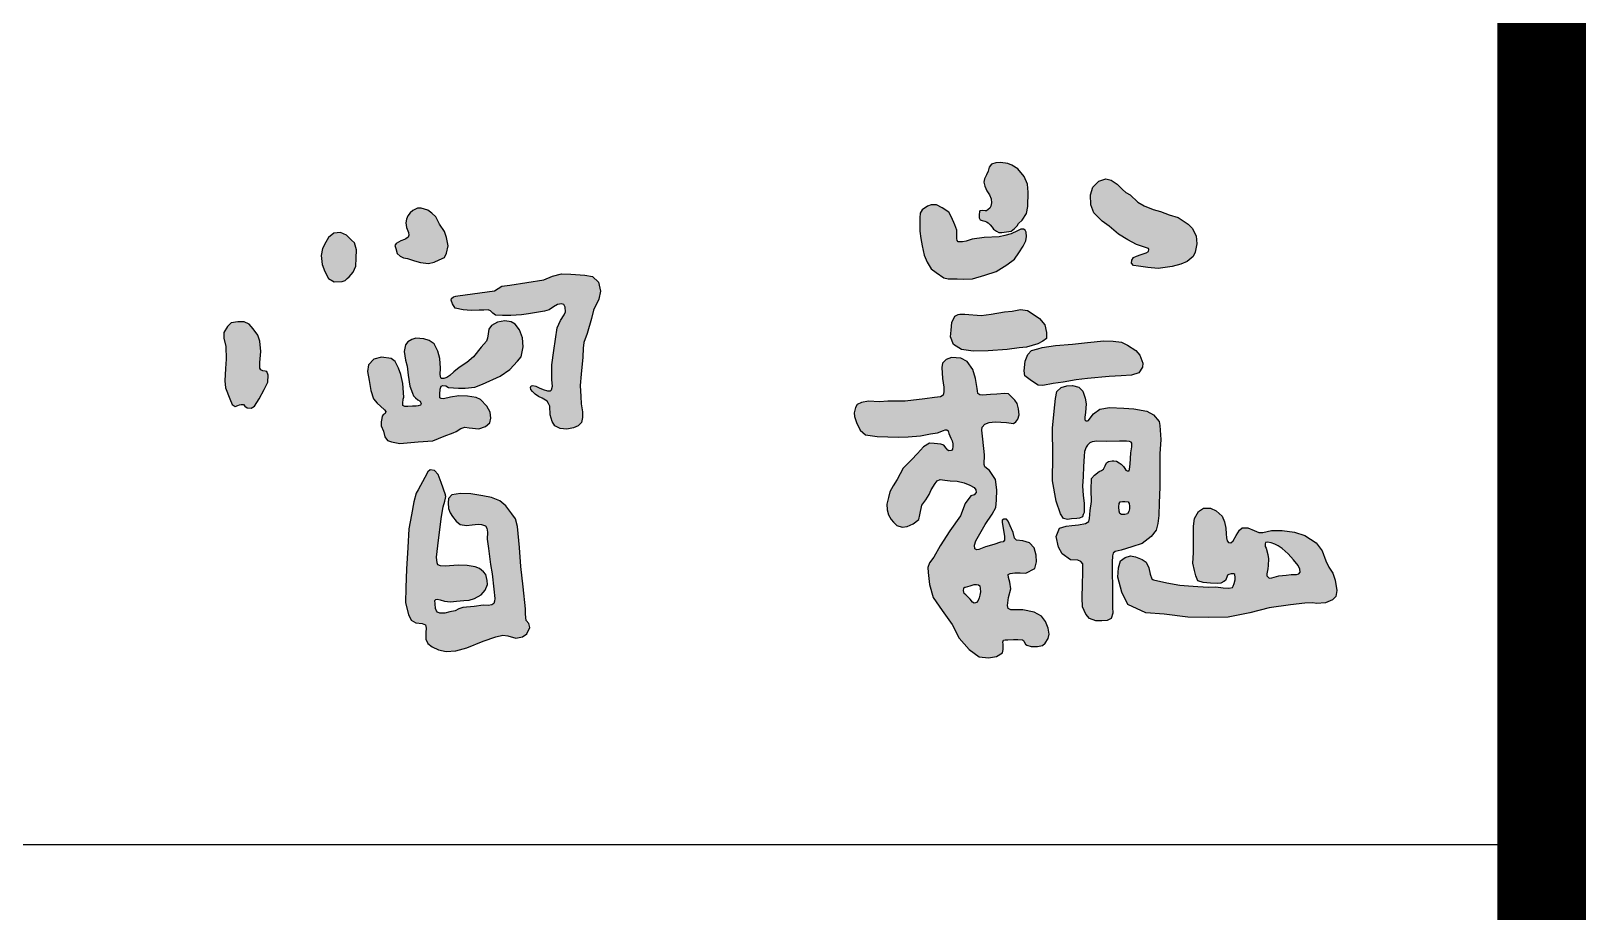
# Model space of a CAD drawing. Extents: x -427546 to -314919, y 698702 to 968782.
# Drawn here: x -355950 to -354196, y 857873 to 858867 of the extents above; entities that cross this region are included whole.
import ezdxf

# ---------------------------------------------------------------- set-up
doc = ezdxf.new("R2010")
doc.units = 0
doc.header["$LTSCALE"] = 1000
doc.header["$MEASUREMENT"] = 0
doc.layers.get('0').update_dxf_attribs({"linetype": 'CONTINUOUS'})
doc.layers.add('PUB_TITLE', color=4, linetype='CONTINUOUS')
doc.layers.add('TWT_TITLE', color=7, linetype='CONTINUOUS')

msp = doc.modelspace()

# ---------------------------------------------------------------- hatches: boundary and pattern name
h = msp.add_hatch(color=7)
h.paths.add_polyline_path([(-354640, 858644.5), (-354644.7, 858649.1), (-354656, 858656.5), (-354666, 858659.6), (-354675.9, 858663.1), (-354684.1, 858665.6), (-354694.3, 858669.8), (-354701.2, 858673.6), (-354710, 858682), (-354715, 858684.5), (-354718.7, 858688.2), (-354724.7, 858693.9), (-354731.6, 858698.6), (-354737.6, 858700), (-354745.4, 858697.6), (-354752, 858690.7), (-354754.7, 858682.2), (-354754.3, 858670.8), (-354750.9, 858661.9), (-354741.5, 858652.2), (-354733.9, 858646.6), (-354723.1, 858637.7), (-354712.8, 858631.3), (-354702.9, 858625.8), (-354693.9, 858623), (-354689.5, 858621.5), (-354689, 858620.2), (-354689.4, 858618), (-354692, 858616.5), (-354697.6, 858614.7), (-354702.8, 858612.8), (-354706.4, 858611.4), (-354708.3, 858608.3), (-354708.4, 858604.8), (-354706.1, 858602.3), (-354700.6, 858601.5), (-354689.9, 858599.9), (-354678.3, 858599), (-354662.7, 858601.3), (-354652.9, 858603.7), (-354645.8, 858606.8), (-354638.9, 858612.3), (-354636.6, 858617.5), (-354634.9, 858626.8), (-354635.7, 858635.8)])
h.paths.add_polyline_path([(-354835.7, 858616.5), (-354830.6, 858624.1), (-354827.9, 858630), (-354827.1, 858635), (-354827.3, 858640), (-354828.5, 858642.1), (-354830.3, 858643.1), (-354833.4, 858643.2), (-354837.3, 858641.4), (-354844.3, 858638.2), (-354851.4, 858636), (-354858, 858634.5), (-354874.6, 858634), (-354888.5, 858631.9), (-354895.1, 858629.7), (-354899.1, 858629.1), (-354904.3, 858628.9), (-354905.4, 858630.4), (-354905.8, 858632.6), (-354905.8, 858634.7), (-354905.7, 858642.1), (-354907.9, 858648.3), (-354911.5, 858656.8), (-354914.8, 858662.4), (-354922.1, 858667.4), (-354928.6, 858670.7), (-354934.6, 858670.7), (-354938.9, 858669.1), (-354944.9, 858665.1), (-354947.1, 858661.4), (-354947.5, 858656.1), (-354947.4, 858641), (-354946.3, 858632.7), (-354944.9, 858624.3), (-354942.5, 858614.1), (-354939.2, 858606), (-354934.6, 858598.6), (-354929.1, 858594.4), (-354920.4, 858588.4), (-354915.3, 858587.1), (-354905.4, 858587.1), (-354898.2, 858586.8), (-354888, 858587.3), (-354874.2, 858591.4), (-354861.1, 858595.7), (-354849.3, 858603), (-354840.5, 858609.3)])
h.paths.add_polyline_path([(-354825.6, 858668.7), (-354825, 858685.2), (-354825.8, 858693.9), (-354829.6, 858702.6), (-354836.9, 858711.3), (-354843.5, 858715.4), (-354847.9, 858717.3), (-354856.4, 858718.5), (-354861.5, 858718.3), (-354866.4, 858716.7), (-354869, 858713.3), (-354870.3, 858708.9), (-354872, 858704.5), (-354874.3, 858700.1), (-354875, 858696.4), (-354874.2, 858691.8), (-354871.9, 858686.5), (-354868.9, 858682.1), (-354866.9, 858677.6), (-354866.5, 858672.9), (-354867.3, 858669.2), (-354868.5, 858666.9), (-354872.1, 858663.9), (-354873.8, 858663.8), (-354876.6, 858664.4), (-354879.6, 858664.1), (-354879.9, 858662.7), (-354880.5, 858660), (-354880.3, 858656.2), (-354879.4, 858653.8), (-354876.9, 858653), (-354874.2, 858652.2), (-354872, 858651.7), (-354870.3, 858650.4), (-354868, 858648.3), (-354865.9, 858645.7), (-354864.2, 858643.4), (-354860.9, 858641.2), (-354858.4, 858639.7), (-354855, 858639.7), (-354849.7, 858640.1), (-354844.4, 858641.2), (-354840.6, 858644.2), (-354837.6, 858647.2), (-354836.1, 858649.6), (-354831.9, 858653.3), (-354827, 858661.1)])
h.paths.add_polyline_path([(-354699.2, 858501), (-354703.5, 858506.3), (-354713.2, 858512.3), (-354719.7, 858515.6), (-354729.2, 858516.8), (-354739.8, 858517.2), (-354758, 858515.3), (-354775, 858513.6), (-354794.3, 858512.1), (-354809.5, 858509.6), (-354814.4, 858508.1), (-354821.4, 858506.5), (-354825.5, 858501.9), (-354828.6, 858494.5), (-354829.8, 858483.4), (-354828.8, 858477.7), (-354821.4, 858472), (-354814, 858467.2), (-354808.7, 858466.8), (-354797.1, 858469), (-354785.7, 858470.8), (-354770.9, 858473.4), (-354758.2, 858474.6), (-354733.9, 858476.9), (-354720.3, 858477.7), (-354708.6, 858478.4), (-354700.2, 858481.2), (-354696, 858487.4), (-354695.6, 858492.2)])
h.paths.add_polyline_path([(-354806.3, 858535.5), (-354812.3, 858542.4), (-354818.5, 858546.6), (-354825.7, 858551.5), (-354833.9, 858552.5), (-354843, 858550.7), (-354851.7, 858549.9), (-354866.7, 858547.3), (-354878.1, 858546), (-354896.7, 858547.5), (-354902.3, 858547.3), (-354904.1, 858546.8), (-354908, 858545), (-354911.3, 858537.8), (-354912.1, 858529.3), (-354912.9, 858521.6), (-354909.3, 858513.1), (-354900.5, 858507.6), (-354887.1, 858505.6), (-354870.3, 858505.8), (-354848.7, 858507.6), (-354835.2, 858509.5), (-354827, 858510.2), (-354814.1, 858513.8), (-354808.7, 858516.9), (-354804.3, 858520), (-354804.5, 858526.7)])
h.paths.add_polyline_path([(-354877.1, 858419.8), (-354874.2, 858423.3), (-354869.1, 858425.2), (-354862.2, 858425.8), (-354849.4, 858425.2), (-354841.6, 858424), (-354839, 858425.8), (-354836.6, 858428.9), (-354835.1, 858433.9), (-354835.9, 858440.5), (-354837.7, 858446.4), (-354840.3, 858450.3), (-354847.5, 858457.3), (-354851.9, 858457.8), (-354860.5, 858457.1), (-354867.7, 858456.7), (-354876.5, 858455.8), (-354879.5, 858456.2), (-354882, 858458), (-354882.4, 858461), (-354882.7, 858463.5), (-354884.5, 858474.7), (-354887.7, 858485.1), (-354894.1, 858493.8), (-354901, 858497.7), (-354911.8, 858498.6), (-354917.8, 858496.1), (-354921.7, 858491.9), (-354922.6, 858487.1), (-354921.9, 858474.7), (-354920.3, 858464.9), (-354920.2, 858459.7), (-354921.2, 858456.1), (-354923.9, 858454.2), (-354930.7, 858453.2), (-354941.8, 858451.9), (-354964, 858449.3), (-354983.4, 858449), (-354992.9, 858448.6), (-355005.3, 858449), (-355013.3, 858447.7), (-355018.2, 858445.6), (-355020, 858442.2), (-355021.5, 858436.2), (-355021, 858431.7), (-355018.9, 858425.1), (-355014.7, 858416.4), (-355008.6, 858411.1), (-354995.4, 858409.3), (-354971.4, 858408.4), (-354960.4, 858408.8), (-354946.7, 858409.9), (-354935.4, 858412.5), (-354927.4, 858413.5), (-354920.7, 858416.2), (-354918.6, 858417), (-354917, 858417), (-354915.4, 858415.8), (-354914.5, 858412.6), (-354912.5, 858407.6), (-354910.7, 858404.6), (-354910, 858401.2), (-354910.3, 858397.9), (-354910.6, 858395.1), (-354911.8, 858393.6), (-354914.6, 858393.2), (-354915.8, 858393.7), (-354917.5, 858396.1), (-354920.3, 858399.5), (-354923.5, 858400.6), (-354931.1, 858401.4), (-354936.4, 858401.7), (-354943.1, 858397.7), (-354950.1, 858390.1), (-354956.7, 858382.9), (-354966.3, 858373.6), (-354972.9, 858360.6), (-354977.6, 858353.8), (-354981.1, 858346.8), (-354982.9, 858340.4), (-354984.6, 858333.1), (-354984.3, 858326.7), (-354982.9, 858321), (-354979.6, 858315.7), (-354977.2, 858312.8), (-354973.2, 858308.9), (-354967.4, 858306.9), (-354961.6, 858307.9), (-354955, 858310.7), (-354948.4, 858315.6), (-354947.3, 858320.9), (-354945.2, 858331.7), (-354940.5, 858338), (-354936.8, 858344), (-354934.4, 858349.1), (-354930.1, 858356.2), (-354927.9, 858359.3), (-354924.4, 858360.6), (-354919.1, 858360.1), (-354913.3, 858359.2), (-354905.1, 858358.9), (-354897.5, 858357.1), (-354890.9, 858354.5), (-354885.9, 858351.6), (-354884.1, 858349.1), (-354883.9, 858346), (-354886, 858343.5), (-354889.8, 858342.2), (-354896.2, 858333.6), (-354901.6, 858319.6), (-354913.4, 858302.9), (-354924.5, 858285.9), (-354931.7, 858273.2), (-354936.3, 858266.8), (-354938.3, 858261.5), (-354937.8, 858255.7), (-354936.5, 858242.2), (-354932.5, 858227.6), (-354922.1, 858213), (-354910.8, 858197), (-354902.9, 858181.7), (-354891.6, 858168.9), (-354880.6, 858160.8), (-354869.9, 858159.4), (-354860.9, 858161.1), (-354854.2, 858165.1), (-354853.3, 858169.1), (-354853.3, 858174.8), (-354853.7, 858177.1), (-354852.8, 858179.4), (-354850.9, 858179.7), (-354847.9, 858180), (-354841.6, 858180.4), (-354836.7, 858180.4), (-354831.6, 858180), (-354830.5, 858179.2), (-354829.7, 858177.4), (-354828.3, 858175.1), (-354826.5, 858173.8), (-354821.7, 858172.4), (-354814.6, 858172.3), (-354809.1, 858173.4), (-354805.9, 858175.9), (-354802.6, 858181.3), (-354801.3, 858186.2), (-354802.6, 858192.9), (-354805.5, 858200.7), (-354810, 858206.5), (-354818.4, 858211.2), (-354831, 858213.6), (-354844.7, 858213.8), (-354847.7, 858215.2), (-354848.6, 858218.7), (-354847.2, 858227.7), (-354844.6, 858237.3), (-354846, 858244.9), (-354847.4, 858250.2), (-354847.7, 858253.4), (-354845.6, 858254.8), (-354840.3, 858255.6), (-354834.1, 858255.3), (-354827.6, 858255.2), (-354817.5, 858260.4), (-354815.7, 858267.8), (-354816, 858275.5), (-354818.3, 858283.7), (-354823.5, 858289.4), (-354831.3, 858291.5), (-354838.4, 858292.2), (-354840.4, 858294.5), (-354842, 858300.9), (-354845.5, 858308.4), (-354847.6, 858313.6), (-354849.6, 858316), (-354852.7, 858316), (-354854.3, 858314.8), (-354854.5, 858312.7), (-354853, 858303.1), (-354851.8, 858296.8), (-354851.8, 858292.5), (-354853.3, 858290.5), (-354856.4, 858289.9), (-354863.9, 858287.6), (-354873.2, 858284.8), (-354880.8, 858281.8), (-354883.1, 858281.5), (-354885.3, 858282.6), (-354885.7, 858286.8), (-354884.1, 858291.5), (-354873.8, 858309.9), (-354865.7, 858321.7), (-354861.5, 858329.2), (-354860.8, 858337.6), (-354860.6, 858349), (-354861.9, 858360.9), (-354868.6, 858371), (-354873.9, 858375.2), (-354874.6, 858377.7), (-354874.3, 858388.6), (-354876.4, 858406.3), (-354877.4, 858416.6)])
h.paths.add_polyline_path([(-354890.6, 858225.6), (-354888, 858222.4), (-354886.2, 858221.4), (-354884.7, 858221.5), (-354883.5, 858222.1), (-354881.5, 858224.2), (-354880.3, 858227.3), (-354879.7, 858230.4), (-354879.1, 858234.1), (-354879.2, 858237.8), (-354879.8, 858240.6), (-354881.1, 858241.8), (-354883.6, 858242.4), (-354885.9, 858242.2), (-354888.2, 858241.7), (-354890.6, 858240.7), (-354895.8, 858239.3), (-354896.5, 858239.1), (-354897.3, 858238.8), (-354897.9, 858237.8), (-354898.2, 858235.6), (-354897.2, 858232.1), (-354895.6, 858230.5)], flags=16)
h.paths.add_polyline_path([(-354676.7, 858371.7), (-354676.4, 858389.8), (-354675.6, 858406.1), (-354676.5, 858421.6), (-354677.3, 858426.1), (-354683.8, 858433.7), (-354691.2, 858438), (-354706, 858440.7), (-354717.1, 858441.4), (-354733.3, 858442.2), (-354744.1, 858440.1), (-354751.5, 858434.9), (-354756.4, 858428.6), (-354757, 858427.4), (-354758, 858427), (-354760.1, 858426.9), (-354761, 858428.1), (-354761, 858431), (-354760.5, 858436.5), (-354759.5, 858446.1), (-354760.9, 858452.4), (-354763.6, 858460.6), (-354768, 858465.1), (-354775.1, 858466.7), (-354781.4, 858466.6), (-354787.7, 858464.7), (-354792.7, 858460.1), (-354794.1, 858452.1), (-354795.8, 858438), (-354797.7, 858418.8), (-354797.2, 858387.5), (-354797.5, 858359.1), (-354793.7, 858336.4), (-354788.8, 858322), (-354785.3, 858316.7), (-354780.8, 858315.5), (-354776.3, 858316.5), (-354770.1, 858316.6), (-354767.1, 858317.2), (-354764, 858318.6), (-354762.9, 858321.4), (-354761.8, 858323.7), (-354761.8, 858327.7), (-354762, 858333.7), (-354762.9, 858343), (-354763.7, 858353.1), (-354763.2, 858364.3), (-354762.6, 858375.4), (-354761.8, 858387), (-354761.5, 858392.4), (-354759.5, 858397.3), (-354758.2, 858399.5), (-354755.4, 858402), (-354752.8, 858403.4), (-354747.8, 858403.9), (-354736.5, 858403.8), (-354721.9, 858404.2), (-354714.2, 858404.2), (-354710.7, 858403.6), (-354708.9, 858402.9), (-354708.3, 858401.8), (-354708.3, 858397.6), (-354709.1, 858390.8), (-354709.9, 858378.2), (-354710.6, 858372.5), (-354711.3, 858370.5), (-354713.4, 858370.4), (-354715.1, 858371.2), (-354716.2, 858373.1), (-354717.5, 858375.3), (-354720.2, 858377.9), (-354722.5, 858379.7), (-354725.6, 858381.5), (-354728.5, 858382), (-354730.5, 858381.8), (-354734.4, 858381.1), (-354736.8, 858379.6), (-354738.1, 858376.2), (-354740.3, 858372.5), (-354742.3, 858370.8), (-354745, 858369.9), (-354750.3, 858365.6), (-354753.8, 858362), (-354754, 858349.1), (-354753.8, 858335.9), (-354755, 858325.8), (-354756, 858316.9), (-354756.8, 858313.2), (-354760.4, 858311.3), (-354768.5, 858309.5), (-354776, 858309), (-354782.3, 858308), (-354789.7, 858305.8), (-354793.4, 858296.4), (-354790.8, 858284.6), (-354786.9, 858277), (-354777.2, 858270.2), (-354769.2, 858269.7), (-354765.7, 858268.4), (-354763.5, 858265.6), (-354763.4, 858261.6), (-354763.4, 858255.6), (-354764, 858242.5), (-354764.2, 858227.3), (-354763.7, 858217.1), (-354760.1, 858208.7), (-354756, 858204), (-354748.6, 858201.4), (-354742, 858201.1), (-354735.8, 858201.5), (-354731.5, 858204), (-354729.5, 858209.8), (-354729.9, 858216.8), (-354729.9, 858227.6), (-354730.1, 858237.6), (-354730.2, 858258.1), (-354730.2, 858267.6), (-354729.9, 858274.5), (-354729.2, 858277.8), (-354727.1, 858279.6), (-354720.1, 858281.2), (-354708.1, 858284.9), (-354696.6, 858288.5), (-354686.2, 858296.3), (-354680.7, 858303.5), (-354678.7, 858311), (-354677.5, 858320.2), (-354677.3, 858334.5), (-354676.6, 858352.2)])
h.paths.add_polyline_path([(-354712.2, 858335.5), (-354711.1, 858333.7), (-354710.8, 858330.8), (-354710.8, 858327.6), (-354711.6, 858324.5), (-354713.1, 858321.9), (-354716, 858321.1), (-354719.7, 858321.1), (-354721.6, 858322.6), (-354722.4, 858325.2), (-354723, 858329.8), (-354722.3, 858333.7), (-354721.2, 858335.6), (-354718.6, 858335.8), (-354716, 858336.1)], flags=16)
h.paths.add_polyline_path([(-354493.5, 858280.1), (-354500.2, 858289.2), (-354512.9, 858297.5), (-354524.5, 858301.5), (-354538.6, 858303.2), (-354550.6, 858303.3), (-354560.3, 858301.1), (-354564.8, 858300.9), (-354570.1, 858303.4), (-354577.3, 858306.2), (-354583.7, 858306.1), (-354586.8, 858303.6), (-354590.4, 858297.6), (-354593.7, 858291.6), (-354596.4, 858289.4), (-354599.1, 858289.5), (-354600.5, 858291.6), (-354601.2, 858294.9), (-354601.6, 858299.6), (-354602.1, 858305.8), (-354603.4, 858313.1), (-354606.3, 858319.5), (-354612.9, 858325.4), (-354619.4, 858328.3), (-354627.1, 858328.6), (-354632.8, 858324.6), (-354637.3, 858316.8), (-354638.6, 858308.2), (-354638.6, 858294.7), (-354638.4, 858277.9), (-354639.3, 858266.5), (-354637.6, 858258.2), (-354635.8, 858252.1), (-354633.7, 858246.6), (-354627.8, 858244.5), (-354619.2, 858243.7), (-354611.6, 858243.6), (-354607.7, 858243.9), (-354604.2, 858245.5), (-354602.4, 858246.9), (-354601.1, 858250.6), (-354600.1, 858252.7), (-354598.8, 858253.7), (-354596, 858254.5), (-354593.2, 858254.3), (-354591.8, 858253.6), (-354591.5, 858250.3), (-354591.7, 858247.4), (-354592.7, 858243.3), (-354593.7, 858240.3), (-354594.6, 858238.8), (-354598.6, 858238.2), (-354605.2, 858238.7), (-354613.3, 858239.6), (-354621.6, 858239.2), (-354633.5, 858240.2), (-354644.2, 858240.6), (-354654.1, 858241.7), (-354668.7, 858244), (-354683.8, 858247.7), (-354684.6, 858247.9), (-354685.7, 858248.5), (-354687.3, 858254), (-354688.9, 858261.2), (-354691.9, 858267.4), (-354696.6, 858270.4), (-354703.9, 858273.5), (-354709.8, 858274.6), (-354715.8, 858272.7), (-354721, 858269), (-354723.1, 858261), (-354724.1, 858250.6), (-354719.5, 858233.7), (-354712.6, 858219.9), (-354692.4, 858210.5), (-354671.5, 858208.9), (-354644.8, 858205.6), (-354621.7, 858204.9), (-354599.5, 858205.6), (-354575, 858210.2), (-354553.2, 858216), (-354529, 858219.3), (-354513, 858221.3), (-354503.8, 858221.7), (-354499.6, 858221), (-354489.5, 858221.7), (-354481.7, 858224.8), (-354478, 858228.9), (-354476.9, 858235.6), (-354478.7, 858247.3), (-354481.5, 858255.1), (-354486, 858262), (-354489.3, 858269)])
h.paths.add_polyline_path([(-354557.5, 858285.3), (-354557.6, 858288), (-354557.2, 858289.6), (-354555.1, 858289.9), (-354551.1, 858289.2), (-354546.9, 858287.8), (-354543.1, 858285.9), (-354538.6, 858282.9), (-354531.9, 858277), (-354525.8, 858270.3), (-354520.6, 858263.7), (-354518.5, 858259.5), (-354518.3, 858256.2), (-354519.7, 858254.2), (-354522.2, 858253.6), (-354528.2, 858253.5), (-354534.1, 858253), (-354542.1, 858252.1), (-354550, 858250), (-354553.2, 858249.3), (-354555.7, 858252), (-354555.7, 858254.5), (-354554.8, 858259.8), (-354554.4, 858263.7), (-354554.1, 858271.4), (-354554.8, 858276.3), (-354556.4, 858283.4)], flags=16)
h = msp.add_hatch(color=7)
h.paths.add_polyline_path([(-355407.7, 858322.2), (-355414.6, 858331.1), (-355421.3, 858336.8), (-355430.6, 858340.5), (-355440.6, 858342.2), (-355454, 858344.6), (-355465.7, 858344.8), (-355475.3, 858343.6), (-355479.2, 858339.5), (-355479.8, 858334.3), (-355479.2, 858328.1), (-355477.5, 858323.2), (-355474.7, 858319.1), (-355470.6, 858313.8), (-355465.9, 858310.1), (-355459, 858308.8), (-355452.6, 858309.8), (-355445.9, 858310.4), (-355442.1, 858310.1), (-355437.6, 858308.4), (-355436, 858305.7), (-355435.2, 858301.2), (-355435.6, 858293.6), (-355434.1, 858283.1), (-355431.7, 858264.8), (-355429.9, 858254.2), (-355427.9, 858237), (-355426.9, 858226.6), (-355427.2, 858223.6), (-355428.2, 858220.7), (-355430.4, 858219.2), (-355434.4, 858218.5), (-355440.3, 858218.8), (-355450.3, 858217.4), (-355463, 858216.4), (-355467.7, 858214.8), (-355471.7, 858212.7), (-355477.6, 858211.3), (-355483.5, 858209.9), (-355489.2, 858209.8), (-355491.7, 858211.1), (-355492.8, 858212.4), (-355493.9, 858215.1), (-355494.4, 858220.4), (-355494.6, 858224.1), (-355493.7, 858225.5), (-355491.9, 858225.8), (-355488.7, 858224.8), (-355483.8, 858223.3), (-355476.8, 858222.9), (-355470.3, 858223.4), (-355461.8, 858224.1), (-355455.9, 858224.5), (-355450, 858226.5), (-355442.4, 858230.8), (-355437.8, 858235.9), (-355435.4, 858242.3), (-355435.5, 858246.8), (-355437.3, 858253.4), (-355439.6, 858256.6), (-355444.4, 858260.4), (-355449, 858262.3), (-355458, 858263.6), (-355468.2, 858264), (-355483, 858263), (-355488.2, 858263.3), (-355491.2, 858264.4), (-355492.2, 858266.7), (-355492.9, 858273.3), (-355491.2, 858286.1), (-355489.3, 858301.2), (-355487.2, 858319.2), (-355485.2, 858329.9), (-355483.5, 858336.4), (-355482.8, 858339.6), (-355482.4, 858341.5), (-355482.6, 858342.6), (-355482.8, 858343.5), (-355487.5, 858357.5), (-355490.8, 858366.3), (-355495.2, 858371.1), (-355499.8, 858371.8), (-355502.6, 858369.6), (-355506.1, 858362.9), (-355513.6, 858349.2), (-355515.7, 858345.3), (-355518.5, 858335.6), (-355521.1, 858321), (-355524, 858305), (-355525.1, 858284), (-355526.5, 858259.6), (-355527.5, 858239), (-355527.8, 858221.5), (-355524.2, 858208.3), (-355521.2, 858201.9), (-355516.2, 858198.9), (-355509.1, 858198.3), (-355505.2, 858196.6), (-355504.5, 858193), (-355504.7, 858188.1), (-355504.7, 858180.5), (-355502.7, 858175.7), (-355497.8, 858171.8), (-355490.5, 858168.7), (-355481.8, 858166.8), (-355470.9, 858167.4), (-355458.7, 858171), (-355440, 858178.4), (-355425.9, 858183.2), (-355418, 858185), (-355412.3, 858184.4), (-355403.4, 858181.8), (-355395.7, 858183.4), (-355390.9, 858186.5), (-355387.6, 858193.7), (-355388.6, 858198.1), (-355391.7, 858201.6), (-355392.3, 858208.7), (-355392.3, 858215), (-355394.8, 858239.8), (-355397.8, 858262.5), (-355399.2, 858284.1), (-355401.5, 858307.7), (-355403.5, 858316.4)])
h.paths.add_polyline_path([(-355432.1, 858436.8), (-355435.8, 858443.5), (-355443.1, 858450.9), (-355448.2, 858453.5), (-355457.8, 858455), (-355467.5, 858455.1), (-355477, 858453.8), (-355485, 858451.9), (-355487.4, 858452.3), (-355489.2, 858453.1), (-355488.9, 858457.1), (-355488.8, 858462.6), (-355487.6, 858466), (-355485.5, 858466.9), (-355482.2, 858466.4), (-355479.2, 858464.6), (-355468, 858464), (-355460.5, 858464), (-355449.4, 858464.9), (-355440.8, 858468.3), (-355421.1, 858477.5), (-355410.2, 858485.1), (-355401.3, 858494.2), (-355397.1, 858499.2), (-355395, 858510.4), (-355395.7, 858520.8), (-355399, 858529.8), (-355404.2, 858536), (-355408.7, 858538.8), (-355415.5, 858539.7), (-355424, 858538.2), (-355430.7, 858534.5), (-355433.7, 858530.6), (-355434.5, 858525.3), (-355435.1, 858520.3), (-355436.2, 858516.8), (-355442.3, 858510.3), (-355450.9, 858499.3), (-355458.7, 858492.7), (-355467.3, 858487.1), (-355473.2, 858482.2), (-355477.9, 858478), (-355481.1, 858475.9), (-355484.4, 858474.7), (-355487.2, 858474.7), (-355487.9, 858475.7), (-355488.7, 858479.2), (-355488.4, 858486.5), (-355488.9, 858497.2), (-355491.4, 858505.6), (-355495.4, 858513.9), (-355501, 858517.7), (-355507.2, 858519.7), (-355516.2, 858520.4), (-355520.7, 858518.9), (-355525.3, 858516.3), (-355527.8, 858512.6), (-355529.4, 858505.2), (-355527.9, 858495.6), (-355525.8, 858488.6), (-355524.7, 858478.7), (-355522.8, 858466), (-355519.7, 858458.1), (-355518.6, 858455.3), (-355516.5, 858452.9), (-355513.7, 858450.7), (-355511.2, 858449), (-355510.1, 858446.2), (-355511, 858444.7), (-355513.6, 858443.8), (-355515.8, 858443.5), (-355519.7, 858443.4), (-355525, 858443.1), (-355528.7, 858443.3), (-355530.6, 858444.2), (-355530.8, 858447), (-355530.3, 858451.6), (-355529.8, 858453.7), (-355530.9, 858469.1), (-355533.1, 858479.1), (-355535.5, 858486.5), (-355539.3, 858493.9), (-355544, 858497.2), (-355554.9, 858498.7), (-355563.6, 858496.5), (-355569.6, 858490.1), (-355570.5, 858482.7), (-355568.9, 858472.4), (-355566.7, 858461.1), (-355563.8, 858451.7), (-355559.8, 858446.8), (-355556, 858443.5), (-355551.6, 858439.5), (-355549.8, 858437.4), (-355550.6, 858435.2), (-355553, 858433.7), (-355554.2, 858432.4), (-355554.6, 858429.7), (-355555.2, 858425.8), (-355555.1, 858421.5), (-355552.7, 858415.2), (-355550.9, 858409.1), (-355548.1, 858404.9), (-355543.4, 858403.3), (-355534, 858401.5), (-355513.4, 858403.2), (-355497.1, 858404.3), (-355484, 858409.6), (-355473.9, 858413.5), (-355470.5, 858415.1), (-355465.3, 858418.3), (-355460.9, 858419.7), (-355455.9, 858419.2), (-355445, 858418.1), (-355437.6, 858420.7), (-355432.7, 858424.6), (-355431.6, 858429.9)])
h.paths.add_polyline_path([(-355307.9, 858573.4), (-355309.9, 858583.3), (-355316.6, 858589.7), (-355325.5, 858591.5), (-355341.1, 858592.4), (-355351.9, 858592.7), (-355362, 858590.4), (-355371.7, 858586), (-355410.2, 858580.2), (-355418.9, 858579.1), (-355427.4, 858573.8), (-355468.8, 858568), (-355470.8, 858567.5), (-355473.5, 858566.8), (-355475.7, 858564.9), (-355476.4, 858563.2), (-355474.6, 858559), (-355471.7, 858554), (-355462.6, 858552.1), (-355453.8, 858551.4), (-355444.5, 858551.7), (-355439.2, 858552), (-355434.6, 858552.3), (-355431.7, 858551.2), (-355429.3, 858548.5), (-355426.1, 858546.3), (-355418.3, 858545.9), (-355409, 858545.9), (-355396.8, 858546.7), (-355389.1, 858547.9), (-355371.1, 858550.6), (-355365.5, 858552.4), (-355360.9, 858555.7), (-355356.1, 858558.2), (-355351.8, 858558.9), (-355349.2, 858558.4), (-355347.7, 858555.2), (-355347.4, 858549.9), (-355348.8, 858546.7), (-355352.8, 858540.1), (-355356.6, 858531.9), (-355360.5, 858506.4), (-355362.8, 858490), (-355362.7, 858473.4), (-355361.8, 858466), (-355363.2, 858462.1), (-355364.3, 858461), (-355367.6, 858460.8), (-355372.6, 858462.3), (-355377, 858464.4), (-355380.6, 858466), (-355384, 858466.9), (-355386.1, 858466.5), (-355386.7, 858464.7), (-355386.2, 858462.3), (-355384.6, 858460), (-355381.4, 858457.1), (-355377.5, 858454.6), (-355373.4, 858452.6), (-355368, 858449.2), (-355366.3, 858446.7), (-355364.9, 858443.7), (-355364.5, 858433.9), (-355362.1, 858426.3), (-355359.2, 858421.3), (-355353.2, 858418.4), (-355345.8, 858417.6), (-355338.1, 858419.2), (-355333.1, 858421.5), (-355329, 858425.2), (-355328, 858430.7), (-355328, 858437), (-355329.7, 858446.3), (-355330, 858454.3), (-355330.5, 858466.9), (-355329.7, 858479.8), (-355327.7, 858498.9), (-355327.2, 858509), (-355326.4, 858515.5), (-355322.7, 858525.4), (-355318, 858542.3), (-355315.7, 858551.8), (-355309.5, 858564.2)])
h.paths.add_polyline_path([(-355479.8, 858624.3), (-355481.4, 858633.7), (-355483.9, 858640.8), (-355489.4, 858648.8), (-355493.7, 858657.3), (-355497.9, 858661.5), (-355502.6, 858664.6), (-355510.1, 858666.9), (-355514.1, 858666.9), (-355519.5, 858664.4), (-355522.4, 858661.9), (-355525, 858658.2), (-355526.8, 858654.4), (-355527.3, 858650.5), (-355526.6, 858645), (-355524.3, 858639.7), (-355523.9, 858636.7), (-355524.8, 858634.2), (-355527.3, 858632.4), (-355528.9, 858631.7), (-355533, 858630.2), (-355538.2, 858627.3), (-355539.8, 858624.7), (-355538.8, 858621.3), (-355537, 858615.7), (-355533.8, 858612.7), (-355530.2, 858611.1), (-355525.5, 858610), (-355517.5, 858607.5), (-355510.7, 858605.8), (-355501.8, 858604.4), (-355495.3, 858605.9), (-355489.6, 858608.5), (-355483.7, 858611.5), (-355481.5, 858616.2)])
h.paths.add_polyline_path([(-355583.3, 858610.6), (-355583.1, 858620), (-355585.3, 858627.8), (-355588.8, 858631), (-355594.5, 858636.5), (-355601.2, 858639.5), (-355608.5, 858638.6), (-355614.7, 858634), (-355617.7, 858628.5), (-355621.6, 858621.4), (-355623, 858613.6), (-355621.8, 858603.3), (-355618.9, 858595.5), (-355614.7, 858587.5), (-355608.3, 858583.8), (-355599.1, 858584.1), (-355596, 858585.4), (-355593.5, 858587.7), (-355591.4, 858589.6), (-355587, 858594.8), (-355584, 858601.5)])
h.paths.add_polyline_path([(-355691.1, 858484.7), (-355692.2, 858486.4), (-355692.2, 858490.7), (-355692, 858492.9), (-355691, 858505.3), (-355692, 858517), (-355694.4, 858523.5), (-355699.7, 858530.8), (-355704, 858536.1), (-355709.7, 858538.8), (-355717.1, 858538.8), (-355724.6, 858537.4), (-355728.7, 858533.3), (-355732.8, 858526.5), (-355732.6, 858520.2), (-355730.4, 858511), (-355730, 858496.7), (-355730.8, 858485.9), (-355731.8, 858472.3), (-355731, 858464.3), (-355726.1, 858451.7), (-355723.2, 858445.6), (-355720, 858443), (-355716.8, 858444.3), (-355715.1, 858445.1), (-355713.2, 858445.6), (-355710.6, 858445.4), (-355708.9, 858443.6), (-355706.5, 858441.6), (-355701.8, 858441.2), (-355698.2, 858443.4), (-355693, 858451.9), (-355687.1, 858462.2), (-355683.3, 858470.7), (-355682.9, 858478.7), (-355684.1, 858482.7), (-355686.1, 858483), (-355688.9, 858483.4)])

# ---------------------------------------------------------------- linework, layer by layer
for points in [[(-354831.9, 858653.3), (-354827, 858661.1), (-354825.6, 858668.7), (-354825, 858685.2), (-354825.8, 858693.9), (-354829.6, 858702.6), (-354836.9, 858711.3), (-354843.5, 858715.4), (-354847.9, 858717.3), (-354856.4, 858718.5), (-354861.5, 858718.3), (-354866.4, 858716.7), (-354869, 858713.3), (-354870.3, 858708.9), (-354872, 858704.5), (-354874.3, 858700.1), (-354875, 858696.4), (-354874.2, 858691.8), (-354871.9, 858686.5), (-354868.9, 858682.1), (-354866.9, 858677.6), (-354866.5, 858672.9), (-354867.3, 858669.2), (-354868.5, 858666.9), (-354872.1, 858663.9), (-354873.8, 858663.8), (-354876.6, 858664.4), (-354879.6, 858664.1), (-354879.9, 858662.7), (-354880.5, 858660), (-354880.3, 858656.2), (-354879.4, 858653.8), (-354876.9, 858653), (-354874.2, 858652.2), (-354872, 858651.7), (-354870.3, 858650.4), (-354868, 858648.3), (-354865.9, 858645.7), (-354864.2, 858643.4), (-354860.9, 858641.2), (-354858.4, 858639.7), (-354855, 858639.7), (-354849.7, 858640.1), (-354844.4, 858641.2), (-354840.6, 858644.2), (-354837.6, 858647.2), (-354836.1, 858649.6)], [(-354710, 858682), (-354701.2, 858673.6), (-354694.3, 858669.8), (-354684.1, 858665.6), (-354675.9, 858663.1), (-354666, 858659.6), (-354656, 858656.5), (-354644.7, 858649.1), (-354640, 858644.5), (-354635.7, 858635.8), (-354634.9, 858626.8), (-354636.6, 858617.5), (-354638.9, 858612.3), (-354645.8, 858606.8), (-354652.9, 858603.7), (-354662.7, 858601.3), (-354678.3, 858599), (-354689.9, 858599.9), (-354700.6, 858601.5), (-354706.1, 858602.3), (-354708.4, 858604.8), (-354708.3, 858608.3), (-354706.4, 858611.4), (-354702.8, 858612.8), (-354697.6, 858614.7), (-354692, 858616.5), (-354689.4, 858618), (-354689, 858620.2), (-354689.5, 858621.5), (-354693.9, 858623), (-354702.9, 858625.8), (-354712.8, 858631.3), (-354723.1, 858637.7), (-354733.9, 858646.6), (-354741.5, 858652.2), (-354750.9, 858661.9), (-354754.3, 858670.8), (-354754.7, 858682.2), (-354752, 858690.7), (-354745.4, 858697.6), (-354737.6, 858700), (-354731.6, 858698.6), (-354724.7, 858693.9), (-354718.7, 858688.2), (-354715, 858684.5)], [(-354905.8, 858634.7), (-354905.7, 858642.1), (-354907.9, 858648.3), (-354911.5, 858656.8), (-354914.8, 858662.4), (-354922.1, 858667.4), (-354928.6, 858670.7), (-354934.6, 858670.7), (-354938.9, 858669.1), (-354944.9, 858665.1), (-354947.1, 858661.4), (-354947.5, 858656.1), (-354947.4, 858641), (-354946.3, 858632.7), (-354944.9, 858624.3), (-354942.5, 858614.1), (-354939.2, 858606), (-354934.6, 858598.6), (-354929.1, 858594.4), (-354920.4, 858588.4), (-354915.3, 858587.1), (-354905.4, 858587.1), (-354898.2, 858586.8), (-354888, 858587.3), (-354874.2, 858591.4), (-354861.1, 858595.7), (-354849.3, 858603), (-354840.5, 858609.3), (-354835.7, 858616.5), (-354830.6, 858624.1), (-354827.9, 858630), (-354827.1, 858635), (-354827.3, 858640), (-354828.5, 858642.1), (-354830.3, 858643.1), (-354833.4, 858643.2), (-354837.3, 858641.4), (-354844.3, 858638.2), (-354851.4, 858636), (-354858, 858634.5), (-354874.6, 858634), (-354888.5, 858631.9), (-354895.1, 858629.7), (-354899.1, 858629.1), (-354904.3, 858628.9), (-354905.4, 858630.4), (-354905.8, 858632.6)], [(-355591.4, 858589.6), (-355587, 858594.8), (-355584, 858601.5), (-355583.3, 858610.6), (-355583.1, 858620), (-355585.3, 858627.8), (-355588.8, 858631), (-355594.5, 858636.5), (-355601.2, 858639.5), (-355608.5, 858638.6), (-355614.7, 858634), (-355617.7, 858628.5), (-355621.6, 858621.4), (-355623, 858613.6), (-355621.8, 858603.3), (-355618.9, 858595.5), (-355614.7, 858587.5), (-355608.3, 858583.8), (-355599.1, 858584.1), (-355596, 858585.4), (-355593.5, 858587.7)], [(-355468.8, 858568), (-355427.4, 858573.8), (-355418.9, 858579.1), (-355410.2, 858580.2), (-355371.7, 858586), (-355362, 858590.4), (-355351.9, 858592.7), (-355341.1, 858592.4), (-355325.5, 858591.5), (-355316.6, 858589.7), (-355309.9, 858583.3), (-355307.9, 858573.4), (-355309.5, 858564.2), (-355315.7, 858551.8), (-355318, 858542.3), (-355322.7, 858525.4), (-355326.4, 858515.5), (-355327.2, 858509), (-355327.7, 858498.9), (-355329.7, 858479.8), (-355330.5, 858466.9), (-355330, 858454.3), (-355329.7, 858446.3), (-355328, 858437), (-355328, 858430.7), (-355329, 858425.2), (-355333.1, 858421.5), (-355338.1, 858419.2), (-355345.8, 858417.6), (-355353.2, 858418.4), (-355359.2, 858421.3), (-355362.1, 858426.3), (-355364.5, 858433.9), (-355364.9, 858443.7), (-355366.3, 858446.7), (-355368, 858449.2), (-355373.4, 858452.6), (-355377.5, 858454.6), (-355381.4, 858457.1), (-355384.6, 858460), (-355386.2, 858462.3), (-355386.7, 858464.7), (-355386.1, 858466.5), (-355384, 858466.9), (-355380.6, 858466), (-355377, 858464.4), (-355372.6, 858462.3), (-355367.6, 858460.8), (-355364.3, 858461), (-355363.2, 858462.1), (-355361.8, 858466), (-355362.7, 858473.4), (-355362.8, 858490), (-355360.5, 858506.4), (-355356.6, 858531.9), (-355352.8, 858540.1), (-355348.8, 858546.7), (-355347.4, 858549.9), (-355347.7, 858555.2), (-355349.2, 858558.4), (-355351.8, 858558.9), (-355356.1, 858558.2), (-355360.9, 858555.7), (-355365.5, 858552.4), (-355371.1, 858550.6), (-355389.1, 858547.9), (-355396.8, 858546.7), (-355409, 858545.9), (-355418.3, 858545.9), (-355426.1, 858546.3), (-355429.3, 858548.5), (-355431.7, 858551.2), (-355434.6, 858552.3), (-355439.2, 858552), (-355444.5, 858551.7), (-355453.8, 858551.4), (-355462.6, 858552.1), (-355471.7, 858554), (-355474.6, 858559), (-355476.4, 858563.2), (-355475.7, 858564.9), (-355473.5, 858566.8), (-355470.8, 858567.5)], [(-354896.7, 858547.5), (-354878.1, 858546), (-354866.7, 858547.3), (-354851.7, 858549.9), (-354843, 858550.7), (-354833.9, 858552.5), (-354825.7, 858551.5), (-354818.5, 858546.6), (-354812.3, 858542.4), (-354806.3, 858535.5), (-354804.5, 858526.7), (-354804.3, 858520), (-354808.7, 858516.9), (-354814.1, 858513.8), (-354827, 858510.2), (-354835.2, 858509.5), (-354848.7, 858507.6), (-354870.3, 858505.8), (-354887.1, 858505.6), (-354900.5, 858507.6), (-354909.3, 858513.1), (-354912.9, 858521.6), (-354912.1, 858529.3), (-354911.3, 858537.8), (-354908, 858545), (-354904.1, 858546.8), (-354902.3, 858547.3)], [(-355692, 858492.9), (-355691, 858505.3), (-355692, 858517), (-355694.4, 858523.5), (-355699.7, 858530.8), (-355704, 858536.1), (-355709.7, 858538.8), (-355717.1, 858538.8), (-355724.6, 858537.4), (-355728.7, 858533.3), (-355732.8, 858526.5), (-355732.6, 858520.2), (-355730.4, 858511), (-355730, 858496.7), (-355730.8, 858485.9), (-355731.8, 858472.3), (-355731, 858464.3), (-355726.1, 858451.7), (-355723.2, 858445.6), (-355720, 858443), (-355716.8, 858444.3), (-355715.1, 858445.1), (-355713.2, 858445.6), (-355710.6, 858445.4), (-355708.9, 858443.6), (-355706.5, 858441.6), (-355701.8, 858441.2), (-355698.2, 858443.4), (-355693, 858451.9), (-355687.1, 858462.2), (-355683.3, 858470.7), (-355682.9, 858478.7), (-355684.1, 858482.7), (-355686.1, 858483), (-355688.9, 858483.4), (-355691.1, 858484.7), (-355692.2, 858486.4), (-355692.2, 858490.7)], [(-355529.8, 858453.7), (-355530.9, 858469.1), (-355533.1, 858479.1), (-355535.5, 858486.5), (-355539.3, 858493.9), (-355544, 858497.2), (-355554.9, 858498.7), (-355563.6, 858496.5), (-355569.6, 858490.1), (-355570.5, 858482.7), (-355568.9, 858472.4), (-355566.7, 858461.1), (-355563.8, 858451.7), (-355559.8, 858446.8), (-355556, 858443.5), (-355551.6, 858439.5), (-355549.8, 858437.4), (-355550.6, 858435.2), (-355553, 858433.7), (-355554.2, 858432.4), (-355554.6, 858429.7), (-355555.2, 858425.8), (-355555.1, 858421.5), (-355552.7, 858415.2), (-355550.9, 858409.1), (-355548.1, 858404.9), (-355543.4, 858403.3), (-355534, 858401.5), (-355513.4, 858403.2), (-355497.1, 858404.3), (-355484, 858409.6), (-355473.9, 858413.5), (-355470.5, 858415.1), (-355465.3, 858418.3), (-355460.9, 858419.7), (-355455.9, 858419.2), (-355445, 858418.1), (-355437.6, 858420.7), (-355432.7, 858424.6), (-355431.6, 858429.9), (-355432.1, 858436.8), (-355435.8, 858443.5), (-355443.1, 858450.9), (-355448.2, 858453.5), (-355457.8, 858455), (-355467.5, 858455.1), (-355477, 858453.8), (-355485, 858451.9), (-355487.4, 858452.3), (-355489.2, 858453.1), (-355488.9, 858457.1), (-355488.8, 858462.6), (-355487.6, 858466), (-355485.5, 858466.9), (-355482.2, 858466.4), (-355479.2, 858464.6), (-355468, 858464), (-355460.5, 858464), (-355449.4, 858464.9), (-355440.8, 858468.3), (-355421.1, 858477.5), (-355410.2, 858485.1), (-355401.3, 858494.2), (-355397.1, 858499.2), (-355395, 858510.4), (-355395.7, 858520.8), (-355399, 858529.8), (-355404.2, 858536), (-355408.7, 858538.8), (-355415.5, 858539.7), (-355424, 858538.2), (-355430.7, 858534.5), (-355433.7, 858530.6), (-355434.5, 858525.3), (-355435.1, 858520.3), (-355436.2, 858516.8), (-355442.3, 858510.3), (-355450.9, 858499.3), (-355458.7, 858492.7), (-355467.3, 858487.1), (-355473.2, 858482.2), (-355477.9, 858478), (-355481.1, 858475.9), (-355484.4, 858474.7), (-355487.2, 858474.7), (-355487.9, 858475.7), (-355488.7, 858479.2), (-355488.4, 858486.5), (-355488.9, 858497.2), (-355491.4, 858505.6), (-355495.4, 858513.9), (-355501, 858517.7), (-355507.2, 858519.7), (-355516.2, 858520.4), (-355520.7, 858518.9), (-355525.3, 858516.3), (-355527.8, 858512.6), (-355529.4, 858505.2), (-355527.9, 858495.6), (-355525.8, 858488.6), (-355524.7, 858478.7), (-355522.8, 858466), (-355519.7, 858458.1), (-355518.6, 858455.3), (-355516.5, 858452.9), (-355513.7, 858450.7), (-355511.2, 858449), (-355510.1, 858446.2), (-355511, 858444.7), (-355513.6, 858443.8), (-355515.8, 858443.5), (-355519.7, 858443.4), (-355525, 858443.1), (-355528.7, 858443.3), (-355530.6, 858444.2), (-355530.8, 858447), (-355530.3, 858451.6)], [(-354809.5, 858509.6), (-354794.3, 858512.1), (-354775, 858513.6), (-354758, 858515.3), (-354739.8, 858517.2), (-354729.2, 858516.8), (-354719.7, 858515.6), (-354713.2, 858512.3), (-354703.5, 858506.3), (-354699.2, 858501), (-354695.6, 858492.2), (-354696, 858487.4), (-354700.2, 858481.2), (-354708.6, 858478.4), (-354720.3, 858477.7), (-354733.9, 858476.9), (-354758.2, 858474.6), (-354770.9, 858473.4), (-354785.7, 858470.8), (-354797.1, 858469), (-354808.7, 858466.8), (-354814, 858467.2), (-354821.4, 858472), (-354828.8, 858477.7), (-354829.8, 858483.4), (-354828.6, 858494.5), (-354825.5, 858501.9), (-354821.4, 858506.5), (-354814.4, 858508.1)], [(-354882.7, 858463.5), (-354884.5, 858474.7), (-354887.7, 858485.1), (-354894.1, 858493.8), (-354901, 858497.7), (-354911.8, 858498.6), (-354917.8, 858496.1), (-354921.7, 858491.9), (-354922.6, 858487.1), (-354921.9, 858474.7), (-354920.3, 858464.9), (-354920.2, 858459.7), (-354921.2, 858456.1), (-354923.9, 858454.2), (-354930.7, 858453.2), (-354941.8, 858451.9), (-354964, 858449.3), (-354983.4, 858449), (-354992.9, 858448.6), (-355005.3, 858449), (-355013.3, 858447.7), (-355018.2, 858445.6), (-355020, 858442.2), (-355021.5, 858436.2), (-355021, 858431.7), (-355018.9, 858425.1), (-355014.7, 858416.4), (-355008.6, 858411.1), (-354995.4, 858409.3), (-354971.4, 858408.4), (-354960.4, 858408.8), (-354946.7, 858409.9), (-354935.4, 858412.5), (-354927.4, 858413.5), (-354920.7, 858416.2), (-354918.6, 858417), (-354917, 858417), (-354915.4, 858415.8), (-354914.5, 858412.6), (-354912.5, 858407.6), (-354910.7, 858404.6), (-354910, 858401.2), (-354910.3, 858397.9), (-354910.6, 858395.1), (-354911.8, 858393.6), (-354914.6, 858393.2), (-354915.8, 858393.7), (-354917.5, 858396.1), (-354920.3, 858399.5), (-354923.5, 858400.6), (-354931.1, 858401.4), (-354936.4, 858401.7), (-354943.1, 858397.7), (-354950.1, 858390.1), (-354956.7, 858382.9), (-354966.3, 858373.6), (-354972.9, 858360.6), (-354977.6, 858353.8), (-354981.1, 858346.8), (-354982.9, 858340.4), (-354984.6, 858333.1), (-354984.3, 858326.7), (-354982.9, 858321), (-354979.6, 858315.7), (-354977.2, 858312.8), (-354973.2, 858308.9), (-354967.4, 858306.9), (-354961.6, 858307.9), (-354955, 858310.7), (-354948.4, 858315.6), (-354947.3, 858320.9), (-354945.2, 858331.7), (-354940.5, 858338), (-354936.8, 858344), (-354934.4, 858349.1), (-354930.1, 858356.2), (-354927.9, 858359.3), (-354924.4, 858360.6), (-354919.1, 858360.1), (-354913.3, 858359.2), (-354905.1, 858358.9), (-354897.5, 858357.1), (-354890.9, 858354.5), (-354885.9, 858351.6), (-354884.1, 858349.1), (-354883.9, 858346), (-354886, 858343.5), (-354889.8, 858342.2), (-354896.2, 858333.6), (-354901.6, 858319.6), (-354913.4, 858302.9), (-354924.5, 858285.9), (-354931.7, 858273.2), (-354936.3, 858266.8), (-354938.3, 858261.5), (-354937.8, 858255.7), (-354936.5, 858242.2), (-354932.5, 858227.6), (-354922.1, 858213), (-354910.8, 858197), (-354902.9, 858181.7), (-354891.6, 858168.9), (-354880.6, 858160.8), (-354869.9, 858159.4), (-354860.9, 858161.1), (-354854.2, 858165.1), (-354853.3, 858169.1), (-354853.3, 858174.8), (-354853.7, 858177.1), (-354852.8, 858179.4), (-354850.9, 858179.7), (-354847.9, 858180), (-354841.6, 858180.4), (-354836.7, 858180.4), (-354831.6, 858180), (-354830.5, 858179.2), (-354829.7, 858177.4), (-354828.3, 858175.1), (-354826.5, 858173.8), (-354821.7, 858172.4), (-354814.6, 858172.3), (-354809.1, 858173.4), (-354805.9, 858175.9), (-354802.6, 858181.3), (-354801.3, 858186.2), (-354802.6, 858192.9), (-354805.5, 858200.7), (-354810, 858206.5), (-354818.4, 858211.2), (-354831, 858213.6), (-354844.7, 858213.8), (-354847.7, 858215.2), (-354848.6, 858218.7), (-354847.2, 858227.7), (-354844.6, 858237.3), (-354846, 858244.9), (-354847.4, 858250.2), (-354847.7, 858253.4), (-354845.6, 858254.8), (-354840.3, 858255.6), (-354834.1, 858255.3), (-354827.6, 858255.2), (-354817.5, 858260.4), (-354815.7, 858267.8), (-354816, 858275.5), (-354818.3, 858283.7), (-354823.5, 858289.4), (-354831.3, 858291.5), (-354838.4, 858292.2), (-354840.4, 858294.5), (-354842, 858300.9), (-354845.5, 858308.4), (-354847.6, 858313.6), (-354849.6, 858316), (-354852.7, 858316), (-354854.3, 858314.8), (-354854.5, 858312.7), (-354853, 858303.1), (-354851.8, 858296.8), (-354851.8, 858292.5), (-354853.3, 858290.5), (-354856.4, 858289.9), (-354863.9, 858287.6), (-354873.2, 858284.8), (-354880.8, 858281.8), (-354883.1, 858281.5), (-354885.3, 858282.6), (-354885.7, 858286.8), (-354884.1, 858291.5), (-354873.8, 858309.9), (-354865.7, 858321.7), (-354861.5, 858329.2), (-354860.8, 858337.6), (-354860.6, 858349), (-354861.9, 858360.9), (-354868.6, 858371), (-354873.9, 858375.2), (-354874.6, 858377.7), (-354874.3, 858388.6), (-354876.4, 858406.3), (-354877.4, 858416.6), (-354877.1, 858419.8), (-354874.2, 858423.3), (-354869.1, 858425.2), (-354862.2, 858425.8), (-354849.4, 858425.2), (-354841.6, 858424), (-354839, 858425.8), (-354836.6, 858428.9), (-354835.1, 858433.9), (-354835.9, 858440.5), (-354837.7, 858446.4), (-354840.3, 858450.3), (-354847.5, 858457.3), (-354851.9, 858457.8), (-354860.5, 858457.1), (-354867.7, 858456.7), (-354876.5, 858455.8), (-354879.5, 858456.2), (-354882, 858458), (-354882.4, 858461)], [(-354756.4, 858428.6), (-354751.5, 858434.9), (-354744.1, 858440.1), (-354733.3, 858442.2), (-354717.1, 858441.4), (-354706, 858440.7), (-354691.2, 858438), (-354683.8, 858433.7), (-354677.3, 858426.1), (-354676.5, 858421.6), (-354675.6, 858406.1), (-354676.4, 858389.8), (-354676.7, 858371.7), (-354676.6, 858352.2), (-354677.3, 858334.5), (-354677.5, 858320.2), (-354678.7, 858311), (-354680.7, 858303.5), (-354686.2, 858296.3), (-354696.6, 858288.5), (-354708.1, 858284.9), (-354720.1, 858281.2), (-354727.1, 858279.6), (-354729.2, 858277.8), (-354729.9, 858274.5), (-354730.2, 858267.6), (-354730.2, 858258.1), (-354730.1, 858237.6), (-354729.9, 858227.6), (-354729.9, 858216.8), (-354729.5, 858209.8), (-354731.5, 858204), (-354735.8, 858201.5), (-354742, 858201.1), (-354748.6, 858201.4), (-354756, 858204), (-354760.1, 858208.7), (-354763.7, 858217.1), (-354764.2, 858227.3), (-354764, 858242.5), (-354763.4, 858255.6), (-354763.4, 858261.6), (-354763.5, 858265.6), (-354765.7, 858268.4), (-354769.2, 858269.7), (-354777.2, 858270.2), (-354786.9, 858277), (-354790.8, 858284.6), (-354793.4, 858296.4), (-354789.7, 858305.8), (-354782.3, 858308), (-354776, 858309), (-354768.5, 858309.5), (-354760.4, 858311.3), (-354756.8, 858313.2), (-354756, 858316.9), (-354755, 858325.8), (-354753.8, 858335.9), (-354754, 858349.1), (-354753.8, 858362), (-354750.3, 858365.6), (-354745, 858369.9), (-354742.3, 858370.8), (-354740.3, 858372.5), (-354738.1, 858376.2), (-354736.8, 858379.6), (-354734.4, 858381.1), (-354730.5, 858381.8), (-354728.5, 858382), (-354725.6, 858381.5), (-354722.5, 858379.7), (-354720.2, 858377.9), (-354717.5, 858375.3), (-354716.2, 858373.1), (-354715.1, 858371.2), (-354713.4, 858370.4), (-354711.3, 858370.5), (-354710.6, 858372.5), (-354709.9, 858378.2), (-354709.1, 858390.8), (-354708.3, 858397.6), (-354708.3, 858401.8), (-354708.9, 858402.9), (-354710.7, 858403.6), (-354714.2, 858404.2), (-354721.9, 858404.2), (-354736.5, 858403.8), (-354747.8, 858403.9), (-354752.8, 858403.4), (-354755.4, 858402), (-354758.2, 858399.5), (-354759.5, 858397.3), (-354761.5, 858392.4), (-354761.8, 858387), (-354762.6, 858375.4), (-354763.2, 858364.3), (-354763.7, 858353.1), (-354762.9, 858343), (-354762, 858333.7), (-354761.8, 858327.7), (-354761.8, 858323.7), (-354762.9, 858321.4), (-354764, 858318.6), (-354767.1, 858317.2), (-354770.1, 858316.6), (-354776.3, 858316.5), (-354780.8, 858315.5), (-354785.3, 858316.7), (-354788.8, 858322), (-354793.7, 858336.4), (-354797.5, 858359.1), (-354797.2, 858387.5), (-354797.7, 858418.8), (-354795.8, 858438), (-354794.1, 858452.1), (-354792.7, 858460.1), (-354787.7, 858464.7), (-354781.4, 858466.6), (-354775.1, 858466.7), (-354768, 858465.1), (-354763.6, 858460.6), (-354760.9, 858452.4), (-354759.5, 858446.1), (-354760.5, 858436.5), (-354761, 858431), (-354761, 858428.1), (-354760.1, 858426.9), (-354758, 858427), (-354757, 858427.4)], [(-355482.8, 858343.5), (-355487.5, 858357.5), (-355490.8, 858366.3), (-355495.2, 858371.1), (-355499.8, 858371.8), (-355502.6, 858369.6), (-355506.1, 858362.9), (-355513.6, 858349.2), (-355515.7, 858345.3), (-355518.5, 858335.6), (-355521.1, 858321), (-355524, 858305), (-355525.1, 858284), (-355526.5, 858259.6), (-355527.5, 858239), (-355527.8, 858221.5), (-355524.2, 858208.3), (-355521.2, 858201.9), (-355516.2, 858198.9), (-355509.1, 858198.3), (-355505.2, 858196.6), (-355504.5, 858193), (-355504.7, 858188.1), (-355504.7, 858180.5), (-355502.7, 858175.7), (-355497.8, 858171.8), (-355490.5, 858168.7), (-355481.8, 858166.8), (-355470.9, 858167.4), (-355458.7, 858171), (-355440, 858178.4), (-355425.9, 858183.2), (-355418, 858185), (-355412.3, 858184.4), (-355403.4, 858181.8), (-355395.7, 858183.4), (-355390.9, 858186.5), (-355387.6, 858193.7), (-355388.6, 858198.1), (-355391.7, 858201.6), (-355392.3, 858208.7), (-355392.3, 858215), (-355394.8, 858239.8), (-355397.8, 858262.5), (-355399.2, 858284.1), (-355401.5, 858307.7), (-355403.5, 858316.4), (-355407.7, 858322.2), (-355414.6, 858331.1), (-355421.3, 858336.8), (-355430.6, 858340.5), (-355440.6, 858342.2), (-355454, 858344.6), (-355465.7, 858344.8), (-355475.3, 858343.6), (-355479.2, 858339.5), (-355479.8, 858334.3), (-355479.2, 858328.1), (-355477.5, 858323.2), (-355474.7, 858319.1), (-355470.6, 858313.8), (-355465.9, 858310.1), (-355459, 858308.8), (-355452.6, 858309.8), (-355445.9, 858310.4), (-355442.1, 858310.1), (-355437.6, 858308.4), (-355436, 858305.7), (-355435.2, 858301.2), (-355435.6, 858293.6), (-355434.1, 858283.1), (-355431.7, 858264.8), (-355429.9, 858254.2), (-355427.9, 858237), (-355426.9, 858226.6), (-355427.2, 858223.6), (-355428.2, 858220.7), (-355430.4, 858219.2), (-355434.4, 858218.5), (-355440.3, 858218.8), (-355450.3, 858217.4), (-355463, 858216.4), (-355467.7, 858214.8), (-355471.7, 858212.7), (-355477.6, 858211.3), (-355483.5, 858209.9), (-355489.2, 858209.8), (-355491.7, 858211.1), (-355492.8, 858212.4), (-355493.9, 858215.1), (-355494.4, 858220.4), (-355494.6, 858224.1), (-355493.7, 858225.5), (-355491.9, 858225.8), (-355488.7, 858224.8), (-355483.8, 858223.3), (-355476.8, 858222.9), (-355470.3, 858223.4), (-355461.8, 858224.1), (-355455.9, 858224.5), (-355450, 858226.5), (-355442.4, 858230.8), (-355437.8, 858235.9), (-355435.4, 858242.3), (-355435.5, 858246.8), (-355437.3, 858253.4), (-355439.6, 858256.6), (-355444.4, 858260.4), (-355449, 858262.3), (-355458, 858263.6), (-355468.2, 858264), (-355483, 858263), (-355488.2, 858263.3), (-355491.2, 858264.4), (-355492.2, 858266.7), (-355492.9, 858273.3), (-355491.2, 858286.1), (-355489.3, 858301.2), (-355487.2, 858319.2), (-355485.2, 858329.9), (-355483.5, 858336.4), (-355482.8, 858339.6), (-355482.4, 858341.5), (-355482.6, 858342.6)], [(-354683.8, 858247.7), (-354668.7, 858244), (-354654.1, 858241.7), (-354644.2, 858240.6), (-354633.5, 858240.2), (-354621.6, 858239.2), (-354613.3, 858239.6), (-354605.2, 858238.7), (-354598.6, 858238.2), (-354594.6, 858238.8), (-354593.7, 858240.3), (-354592.7, 858243.3), (-354591.7, 858247.4), (-354591.5, 858250.3), (-354591.8, 858253.6), (-354593.2, 858254.3), (-354596, 858254.5), (-354598.8, 858253.7), (-354600.1, 858252.7), (-354601.1, 858250.6), (-354602.4, 858246.9), (-354604.2, 858245.5), (-354607.7, 858243.9), (-354611.6, 858243.6), (-354619.2, 858243.7), (-354627.8, 858244.5), (-354633.7, 858246.6), (-354635.8, 858252.1), (-354637.6, 858258.2), (-354639.3, 858266.5), (-354638.4, 858277.9), (-354638.6, 858294.7), (-354638.6, 858308.2), (-354637.3, 858316.8), (-354632.8, 858324.6), (-354627.1, 858328.6), (-354619.4, 858328.3), (-354612.9, 858325.4), (-354606.3, 858319.5), (-354603.4, 858313.1), (-354602.1, 858305.8), (-354601.6, 858299.6), (-354601.2, 858294.9), (-354600.5, 858291.6), (-354599.1, 858289.5), (-354596.4, 858289.4), (-354593.7, 858291.6), (-354590.4, 858297.6), (-354586.8, 858303.6), (-354583.7, 858306.1), (-354577.3, 858306.2), (-354570.1, 858303.4), (-354564.8, 858300.9), (-354560.3, 858301.1), (-354550.6, 858303.3), (-354538.6, 858303.2), (-354524.5, 858301.5), (-354512.9, 858297.5), (-354500.2, 858289.2), (-354493.5, 858280.1), (-354489.3, 858269), (-354486, 858262), (-354481.5, 858255.1), (-354478.7, 858247.3), (-354476.9, 858235.6), (-354478, 858228.9), (-354481.7, 858224.8), (-354489.5, 858221.7), (-354499.6, 858221), (-354503.8, 858221.7), (-354513, 858221.3), (-354529, 858219.3), (-354553.2, 858216), (-354575, 858210.2), (-354599.5, 858205.6), (-354621.7, 858204.9), (-354644.8, 858205.6), (-354671.5, 858208.9), (-354692.4, 858210.5), (-354712.6, 858219.9), (-354719.5, 858233.7), (-354724.1, 858250.6), (-354723.1, 858261), (-354721, 858269), (-354715.8, 858272.7), (-354709.8, 858274.6), (-354703.9, 858273.5), (-354696.6, 858270.4), (-354691.9, 858267.4), (-354688.9, 858261.2), (-354687.3, 858254), (-354685.7, 858248.5), (-354684.6, 858247.9)], [(-354718.6, 858335.8), (-354716, 858336.1), (-354712.2, 858335.5), (-354711.1, 858333.7), (-354710.8, 858330.8), (-354710.8, 858327.6), (-354711.6, 858324.5), (-354713.1, 858321.9), (-354716, 858321.1), (-354719.7, 858321.1), (-354721.6, 858322.6), (-354722.4, 858325.2), (-354723, 858329.8), (-354722.3, 858333.7), (-354721.2, 858335.6)], [(-354556.4, 858283.4), (-354554.8, 858276.3), (-354554.1, 858271.4), (-354554.4, 858263.7), (-354554.8, 858259.8), (-354555.7, 858254.5), (-354555.7, 858252), (-354553.2, 858249.3), (-354550, 858250), (-354542.1, 858252.1), (-354534.1, 858253), (-354528.2, 858253.5), (-354522.2, 858253.6), (-354519.7, 858254.2), (-354518.3, 858256.2), (-354518.5, 858259.5), (-354520.6, 858263.7), (-354525.8, 858270.3), (-354531.9, 858277), (-354538.6, 858282.9), (-354543.1, 858285.9), (-354546.9, 858287.8), (-354551.1, 858289.2), (-354555.1, 858289.9), (-354557.2, 858289.6), (-354557.6, 858288), (-354557.5, 858285.3)], [(-354895.8, 858239.3), (-354890.6, 858240.7), (-354888.2, 858241.7), (-354885.9, 858242.2), (-354883.6, 858242.4), (-354881.1, 858241.8), (-354879.8, 858240.6), (-354879.2, 858237.8), (-354879.1, 858234.1), (-354879.7, 858230.4), (-354880.3, 858227.3), (-354881.5, 858224.2), (-354883.5, 858222.1), (-354884.7, 858221.5), (-354886.2, 858221.4), (-354888, 858222.4), (-354890.6, 858225.6), (-354895.6, 858230.5), (-354897.2, 858232.1), (-354898.2, 858235.6), (-354897.9, 858237.8), (-354897.3, 858238.8), (-354896.5, 858239.1)]]:
    msp.add_lwpolyline(points, close=True)
msp.add_lwpolyline([(-355527.3, 858650.5), (-355526.6, 858645), (-355524.3, 858639.7), (-355523.9, 858636.7), (-355524.8, 858634.2), (-355527.3, 858632.4), (-355528.9, 858631.7), (-355533, 858630.2), (-355538.2, 858627.3), (-355539.8, 858624.7), (-355538.8, 858621.3), (-355537, 858615.7), (-355533.8, 858612.7), (-355530.2, 858611.1), (-355525.5, 858610), (-355517.5, 858607.5), (-355510.7, 858605.8), (-355501.8, 858604.4), (-355495.3, 858605.9), (-355489.6, 858608.5), (-355483.7, 858611.5), (-355481.5, 858616.2), (-355479.8, 858624.3), (-355481.4, 858633.7), (-355483.9, 858640.8), (-355489.4, 858648.8), (-355493.7, 858657.3), (-355497.9, 858661.5), (-355502.6, 858664.6), (-355510.1, 858666.9), (-355514.1, 858666.9), (-355519.5, 858664.4), (-355522.4, 858661.9), (-355525, 858658.2), (-355526.8, 858654.4), (-355527.3, 858650.5)])
at = {"layer": 'PUB_TITLE', "color": 4}
msp.add_line((-359745.8, 857949), (-354245.8, 857949), dxfattribs=at)
at = {"layer": 'TWT_TITLE', "const_width": 100}
msp.add_lwpolyline([(-425045.8, 840685), (-354245.8, 840685), (-354245.8, 880685), (-425045.8, 880685)], close=True, dxfattribs=at)

doc.saveas('drawing.dxf')
